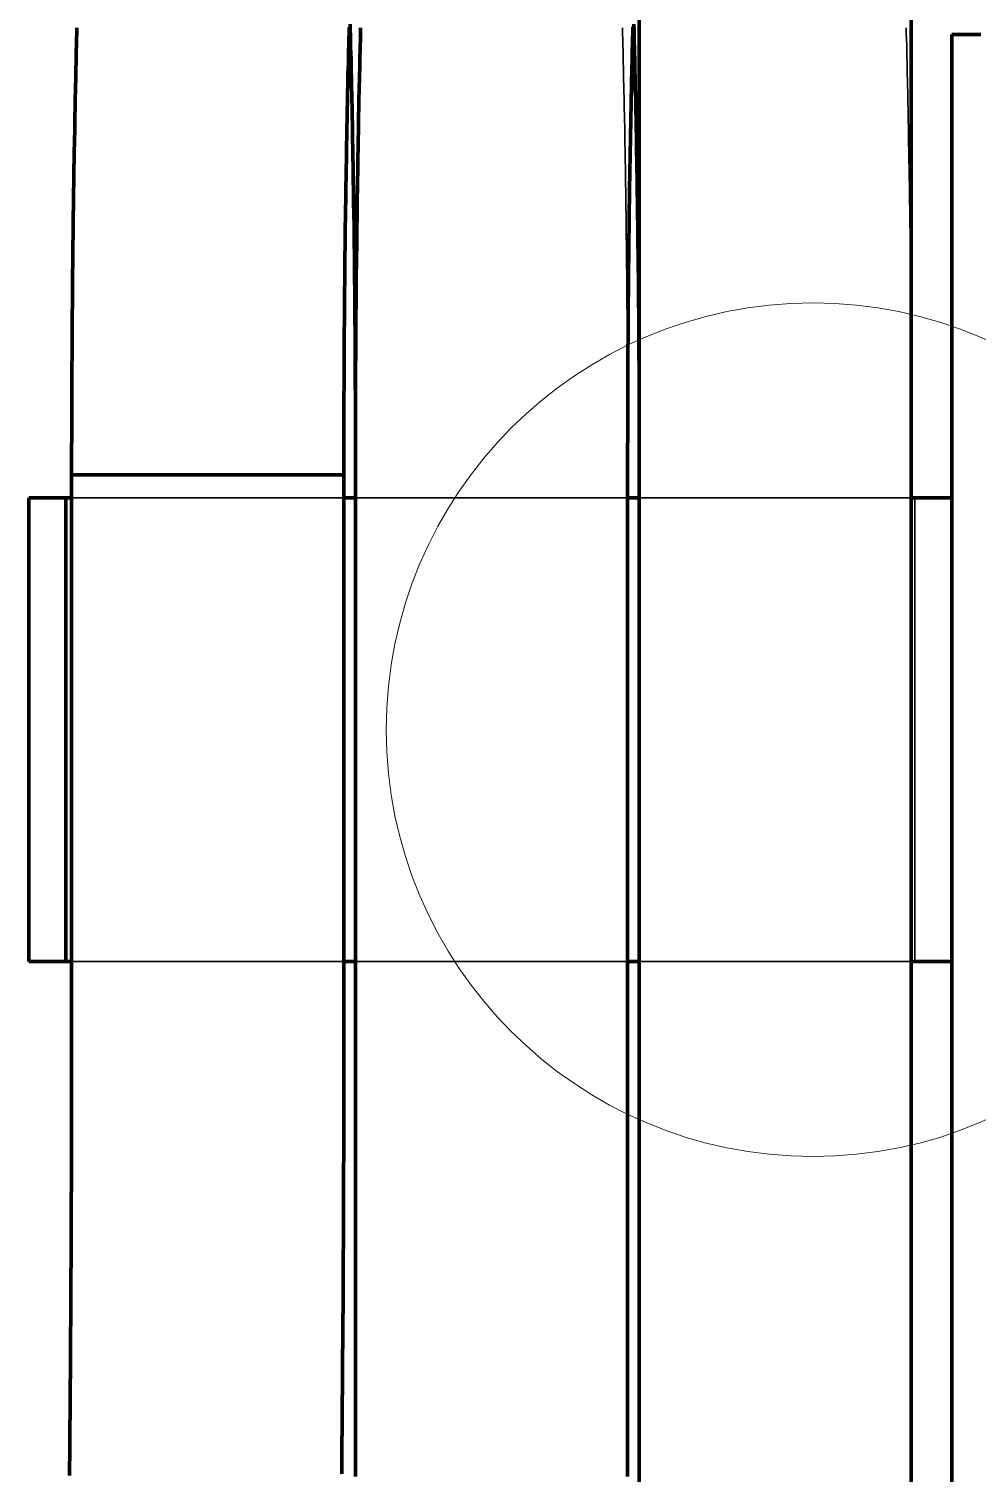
# Model space of a CAD drawing. Header units: millimetres. Extents: x 0 to 2382, y 0 to 420.
# Drawn here: x 261.94 to 270.13, y 285.09 to 297.55 of the extents above; entities that cross this region are included whole.
import ezdxf

# ---------------------------------------------------------------- set-up
doc = ezdxf.new("R2010")
doc.units = ezdxf.units.MM
doc.linetypes.add('IRAM-E-TRAZOS', pattern=[5, 4, -1])
for name, color, linetype, lineweight in [('01-VISIBLE', 7, 'CONTINUOUS', 70), ('02-OCULTA', 4, 'IRAM-E-TRAZOS', 35), ('08-FINA', 5, 'CONTINUOUS', 18)]:
    doc.layers.add(name, color=color, linetype=linetype, lineweight=lineweight)

msp = doc.modelspace()

# ---------------------------------------------------------------- linework, layer by layer
at = {"layer": '01-VISIBLE'}
for p, q in [((267.212, 305.938), (267.212, 290.177)), ((269.562, 305.938), (269.562, 290.177)), ((269.912, 293.5), (269.912, 297.5)), ((262.312, 293.9), (262.312, 293.7)), ((264.662, 293.9), (264.662, 293.7)), ((264.762, 293.9), (264.762, 290.485)), ((267.112, 293.9), (267.112, 290.485)), ((262.312, 293.7), (262.312, 289.1)), ((264.662, 293.7), (264.662, 289.1)), ((262.262, 293.5), (261.942, 293.5)), ((261.942, 289.5), (261.942, 293.5)), ((262.312, 293.5), (262.262, 293.5)), ((262.262, 289.5), (262.262, 293.5)), ((264.762, 293.5), (264.662, 293.5)), ((267.212, 293.5), (267.112, 293.5)), ((269.912, 293.5), (269.562, 293.5)), ((269.912, 289.5), (269.912, 293.5)), ((262.262, 289.5), (261.942, 289.5)), ((262.262, 289.5), (262.312, 289.5)), ((264.662, 289.5), (264.762, 289.5)), ((267.112, 289.5), (267.212, 289.5)), ((269.562, 289.5), (269.912, 289.5)), ((269.912, 260.75), (269.912, 289.5)), ((267.212, 288.425), (267.212, 284.804)), ((269.562, 288.425), (269.562, 284.804)), ((264.762, 288.12), (264.762, 285.458)), ((267.112, 288.12), (267.112, 285.458))]:
    msp.add_line(p, q, dxfattribs=at)
for points in [[(262.357, 297.557), (262.356, 297.507), (262.355, 297.456), (262.353, 297.406), (262.352, 297.356), (262.351, 297.306), (262.35, 297.256), (262.349, 297.206), (262.348, 297.156), (262.347, 297.106), (262.345, 297.056), (262.344, 297.006), (262.343, 296.956), (262.342, 296.906), (262.341, 296.855), (262.34, 296.805), (262.339, 296.755), (262.338, 296.705), (262.338, 296.655), (262.337, 296.605), (262.336, 296.555), (262.335, 296.505), (262.334, 296.455), (262.333, 296.405), (262.332, 296.355), (262.332, 296.304), (262.331, 296.254), (262.33, 296.204), (262.329, 296.154), (262.328, 296.104), (262.328, 296.054), (262.327, 296.004), (262.326, 295.954), (262.326, 295.904), (262.325, 295.854), (262.324, 295.804), (262.324, 295.753), (262.323, 295.703), (262.323, 295.653), (262.322, 295.603), (262.321, 295.553), (262.321, 295.503), (262.32, 295.453), (262.32, 295.403), (262.319, 295.353), (262.319, 295.303), (262.318, 295.253), (262.318, 295.202), (262.318, 295.152), (262.317, 295.102), (262.317, 295.052), (262.316, 295.002), (262.316, 294.952), (262.316, 294.902), (262.315, 294.852), (262.315, 294.802), (262.315, 294.752), (262.315, 294.702), (262.314, 294.651), (262.314, 294.601), (262.314, 294.551), (262.314, 294.501), (262.313, 294.451), (262.313, 294.401), (262.313, 294.351), (262.313, 294.301), (262.313, 294.251), (262.313, 294.201), (262.313, 294.15), (262.313, 294.1), (262.313, 294.05), (262.313, 294), (262.312, 293.95), (262.312, 293.9)], [(264.708, 297.56), (264.707, 297.51), (264.705, 297.46), (264.704, 297.41), (264.703, 297.359), (264.702, 297.309), (264.701, 297.259), (264.699, 297.209), (264.698, 297.159), (264.697, 297.109), (264.696, 297.059), (264.695, 297.009), (264.694, 296.958), (264.693, 296.908), (264.692, 296.858), (264.691, 296.808), (264.69, 296.758), (264.689, 296.708), (264.688, 296.658), (264.687, 296.608), (264.686, 296.557), (264.685, 296.507), (264.684, 296.457), (264.684, 296.407), (264.683, 296.357), (264.682, 296.307), (264.681, 296.257), (264.68, 296.206), (264.68, 296.156), (264.679, 296.106), (264.678, 296.056), (264.677, 296.006), (264.677, 295.956), (264.676, 295.906), (264.675, 295.855), (264.675, 295.805), (264.674, 295.755), (264.673, 295.705), (264.673, 295.655), (264.672, 295.605), (264.672, 295.555), (264.671, 295.505), (264.671, 295.454), (264.67, 295.404), (264.67, 295.354), (264.669, 295.304), (264.669, 295.254), (264.668, 295.204), (264.668, 295.154), (264.667, 295.103), (264.667, 295.053), (264.667, 295.003), (264.666, 294.953), (264.666, 294.903), (264.666, 294.853), (264.665, 294.803), (264.665, 294.752), (264.665, 294.702), (264.664, 294.652), (264.664, 294.602), (264.664, 294.552), (264.664, 294.502), (264.664, 294.452), (264.663, 294.401), (264.663, 294.351), (264.663, 294.301), (264.663, 294.251), (264.663, 294.201), (264.663, 294.151), (264.663, 294.101), (264.663, 294.05), (264.663, 294), (264.662, 293.95), (264.662, 293.9)], [(264.762, 293.9), (264.762, 293.951), (264.762, 294.001), (264.762, 294.052), (264.762, 294.102), (264.762, 294.153), (264.762, 294.203), (264.762, 294.254), (264.762, 294.304), (264.762, 294.355), (264.762, 294.405), (264.761, 294.456), (264.761, 294.507), (264.761, 294.557), (264.761, 294.608), (264.761, 294.658), (264.76, 294.709), (264.76, 294.759), (264.76, 294.81), (264.759, 294.86), (264.759, 294.911), (264.759, 294.961), (264.758, 295.012), (264.758, 295.063), (264.758, 295.113), (264.757, 295.164), (264.757, 295.214), (264.756, 295.265), (264.756, 295.315), (264.755, 295.366), (264.755, 295.416), (264.754, 295.467), (264.754, 295.517), (264.753, 295.568), (264.753, 295.618), (264.752, 295.669), (264.751, 295.72), (264.751, 295.77), (264.75, 295.821), (264.75, 295.871), (264.749, 295.922), (264.748, 295.972), (264.747, 296.023), (264.747, 296.073), (264.746, 296.124), (264.745, 296.174), (264.744, 296.225), (264.744, 296.275), (264.743, 296.326), (264.742, 296.377), (264.741, 296.427), (264.74, 296.478), (264.739, 296.528), (264.738, 296.579), (264.738, 296.629), (264.737, 296.68), (264.736, 296.73), (264.735, 296.781), (264.734, 296.831), (264.733, 296.882), (264.732, 296.932), (264.731, 296.983), (264.729, 297.034), (264.728, 297.084), (264.727, 297.135), (264.726, 297.185), (264.725, 297.236), (264.724, 297.286), (264.723, 297.337), (264.721, 297.387), (264.72, 297.438), (264.719, 297.488), (264.718, 297.539), (264.716, 297.589)], [(264.807, 297.557), (264.806, 297.507), (264.805, 297.456), (264.803, 297.406), (264.802, 297.356), (264.801, 297.306), (264.8, 297.256), (264.799, 297.206), (264.798, 297.156), (264.797, 297.106), (264.795, 297.056), (264.794, 297.006), (264.793, 296.956), (264.792, 296.906), (264.791, 296.855), (264.79, 296.805), (264.789, 296.755), (264.788, 296.705), (264.788, 296.655), (264.787, 296.605), (264.786, 296.555), (264.785, 296.505), (264.784, 296.455), (264.783, 296.405), (264.782, 296.355), (264.782, 296.304), (264.781, 296.254), (264.78, 296.204), (264.779, 296.154), (264.778, 296.104), (264.778, 296.054), (264.777, 296.004), (264.776, 295.954), (264.776, 295.904), (264.775, 295.854), (264.774, 295.804), (264.774, 295.753), (264.773, 295.703), (264.773, 295.653), (264.772, 295.603), (264.771, 295.553), (264.771, 295.503), (264.77, 295.453), (264.77, 295.403), (264.769, 295.353), (264.769, 295.303), (264.768, 295.253), (264.768, 295.202), (264.768, 295.152), (264.767, 295.102), (264.767, 295.052), (264.766, 295.002), (264.766, 294.952), (264.766, 294.902), (264.765, 294.852), (264.765, 294.802), (264.765, 294.752), (264.765, 294.702), (264.764, 294.651), (264.764, 294.601), (264.764, 294.551), (264.764, 294.501), (264.763, 294.451), (264.763, 294.401), (264.763, 294.351), (264.763, 294.301), (264.763, 294.251), (264.763, 294.201), (264.763, 294.15), (264.763, 294.1), (264.763, 294.05), (264.763, 294), (264.762, 293.95), (264.762, 293.9)], [(267.158, 297.565), (267.157, 297.515), (267.155, 297.465), (267.154, 297.415), (267.153, 297.365), (267.152, 297.314), (267.151, 297.264), (267.15, 297.214), (267.148, 297.164), (267.147, 297.114), (267.146, 297.063), (267.145, 297.013), (267.144, 296.963), (267.143, 296.913), (267.142, 296.863), (267.141, 296.812), (267.14, 296.762), (267.139, 296.712), (267.138, 296.662), (267.137, 296.612), (267.136, 296.561), (267.135, 296.511), (267.134, 296.461), (267.134, 296.411), (267.133, 296.361), (267.132, 296.31), (267.131, 296.26), (267.13, 296.21), (267.13, 296.16), (267.129, 296.109), (267.128, 296.059), (267.127, 296.009), (267.127, 295.959), (267.126, 295.909), (267.125, 295.858), (267.125, 295.808), (267.124, 295.758), (267.123, 295.708), (267.123, 295.658), (267.122, 295.607), (267.122, 295.557), (267.121, 295.507), (267.121, 295.457), (267.12, 295.406), (267.12, 295.356), (267.119, 295.306), (267.119, 295.256), (267.118, 295.206), (267.118, 295.155), (267.117, 295.105), (267.117, 295.055), (267.117, 295.005), (267.116, 294.955), (267.116, 294.904), (267.116, 294.854), (267.115, 294.804), (267.115, 294.754), (267.115, 294.703), (267.114, 294.653), (267.114, 294.603), (267.114, 294.553), (267.114, 294.503), (267.114, 294.452), (267.113, 294.402), (267.113, 294.352), (267.113, 294.302), (267.113, 294.252), (267.113, 294.201), (267.113, 294.151), (267.113, 294.101), (267.113, 294.051), (267.113, 294), (267.112, 293.95), (267.112, 293.9)], [(267.212, 293.9), (267.212, 293.951), (267.212, 294.001), (267.212, 294.052), (267.212, 294.102), (267.212, 294.153), (267.212, 294.203), (267.212, 294.254), (267.212, 294.304), (267.212, 294.355), (267.212, 294.405), (267.211, 294.456), (267.211, 294.507), (267.211, 294.557), (267.211, 294.608), (267.211, 294.658), (267.21, 294.709), (267.21, 294.759), (267.21, 294.81), (267.209, 294.86), (267.209, 294.911), (267.209, 294.961), (267.208, 295.012), (267.208, 295.063), (267.208, 295.113), (267.207, 295.164), (267.207, 295.214), (267.206, 295.265), (267.206, 295.315), (267.205, 295.366), (267.205, 295.416), (267.204, 295.467), (267.204, 295.517), (267.203, 295.568), (267.203, 295.618), (267.202, 295.669), (267.201, 295.72), (267.201, 295.77), (267.2, 295.821), (267.2, 295.871), (267.199, 295.922), (267.198, 295.972), (267.197, 296.023), (267.197, 296.073), (267.196, 296.124), (267.195, 296.174), (267.194, 296.225), (267.194, 296.275), (267.193, 296.326), (267.192, 296.377), (267.191, 296.427), (267.19, 296.478), (267.189, 296.528), (267.188, 296.579), (267.188, 296.629), (267.187, 296.68), (267.186, 296.73), (267.185, 296.781), (267.184, 296.831), (267.183, 296.882), (267.182, 296.932), (267.181, 296.983), (267.179, 297.034), (267.178, 297.084), (267.177, 297.135), (267.176, 297.185), (267.175, 297.236), (267.174, 297.286), (267.173, 297.337), (267.171, 297.387), (267.17, 297.438), (267.169, 297.488), (267.168, 297.539), (267.166, 297.589)], [(269.912, 297.5), (269.963, 297.5), (270.013, 297.5), (270.063, 297.5), (270.113, 297.5), (270.163, 297.5)], [(263.487, 293.7), (263.436, 293.7), (263.385, 293.7), (263.334, 293.7), (263.283, 293.7), (263.232, 293.7), (263.181, 293.7), (263.13, 293.7), (263.079, 293.7), (263.028, 293.7), (262.977, 293.7), (262.926, 293.7), (262.874, 293.7), (262.823, 293.7), (262.772, 293.7), (262.721, 293.7), (262.67, 293.7), (262.619, 293.7), (262.568, 293.7), (262.517, 293.7), (262.466, 293.7), (262.415, 293.7), (262.364, 293.7), (262.312, 293.7)], [(263.487, 293.7), (263.436, 293.7), (263.385, 293.7), (263.334, 293.7), (263.283, 293.7), (263.232, 293.7), (263.181, 293.7), (263.13, 293.7), (263.079, 293.7), (263.028, 293.7), (262.977, 293.7), (262.926, 293.7), (262.874, 293.7), (262.823, 293.7), (262.772, 293.7), (262.721, 293.7), (262.67, 293.7), (262.619, 293.7), (262.568, 293.7), (262.517, 293.7), (262.466, 293.7), (262.415, 293.7), (262.364, 293.7), (262.312, 293.7)], [(264.662, 293.7), (264.611, 293.7), (264.56, 293.7), (264.509, 293.7), (264.458, 293.7), (264.407, 293.7), (264.356, 293.7), (264.305, 293.7), (264.254, 293.7), (264.203, 293.7), (264.152, 293.7), (264.101, 293.7), (264.049, 293.7), (263.998, 293.7), (263.947, 293.7), (263.896, 293.7), (263.845, 293.7), (263.794, 293.7), (263.743, 293.7), (263.692, 293.7), (263.641, 293.7), (263.59, 293.7), (263.539, 293.7), (263.487, 293.7)], [(264.662, 293.7), (264.611, 293.7), (264.56, 293.7), (264.509, 293.7), (264.458, 293.7), (264.407, 293.7), (264.356, 293.7), (264.305, 293.7), (264.254, 293.7), (264.203, 293.7), (264.152, 293.7), (264.101, 293.7), (264.049, 293.7), (263.998, 293.7), (263.947, 293.7), (263.896, 293.7), (263.845, 293.7), (263.794, 293.7), (263.743, 293.7), (263.692, 293.7), (263.641, 293.7), (263.59, 293.7), (263.539, 293.7), (263.487, 293.7)], [(264.762, 290.485), (264.762, 290.435), (264.762, 290.385), (264.762, 290.334), (264.762, 290.284), (264.762, 290.234), (264.762, 290.183), (264.762, 290.133), (264.762, 290.083), (264.762, 290.032), (264.762, 289.982), (264.762, 289.932), (264.762, 289.881), (264.762, 289.831), (264.762, 289.781), (264.762, 289.73), (264.762, 289.68), (264.762, 289.63), (264.762, 289.579), (264.762, 289.529), (264.762, 289.479), (264.762, 289.428), (264.762, 289.378), (264.762, 289.328), (264.762, 289.277), (264.762, 289.227), (264.762, 289.177), (264.762, 289.127), (264.762, 289.076), (264.762, 289.026), (264.762, 288.976), (264.762, 288.925), (264.762, 288.875), (264.762, 288.825), (264.762, 288.774), (264.762, 288.724), (264.762, 288.674), (264.762, 288.623), (264.762, 288.573), (264.762, 288.523), (264.762, 288.472), (264.762, 288.422), (264.762, 288.372), (264.762, 288.321), (264.762, 288.271), (264.762, 288.221), (264.762, 288.17), (264.762, 288.12)], [(267.112, 290.485), (267.112, 290.435), (267.112, 290.385), (267.112, 290.334), (267.112, 290.284), (267.112, 290.234), (267.112, 290.183), (267.112, 290.133), (267.112, 290.083), (267.112, 290.032), (267.112, 289.982), (267.112, 289.932), (267.112, 289.881), (267.112, 289.831), (267.112, 289.781), (267.112, 289.73), (267.112, 289.68), (267.112, 289.63), (267.112, 289.579), (267.112, 289.529), (267.112, 289.479), (267.112, 289.428), (267.112, 289.378), (267.112, 289.328), (267.112, 289.277), (267.112, 289.227), (267.112, 289.177), (267.112, 289.127), (267.112, 289.076), (267.112, 289.026), (267.112, 288.976), (267.112, 288.925), (267.112, 288.875), (267.112, 288.825), (267.112, 288.774), (267.112, 288.724), (267.112, 288.674), (267.112, 288.623), (267.112, 288.573), (267.112, 288.523), (267.112, 288.472), (267.112, 288.422), (267.112, 288.372), (267.112, 288.321), (267.112, 288.271), (267.112, 288.221), (267.112, 288.17), (267.112, 288.12)], [(267.212, 290.177), (267.212, 290.127), (267.212, 290.077), (267.212, 290.027), (267.212, 289.977), (267.212, 289.927), (267.212, 289.877), (267.212, 289.827), (267.212, 289.777), (267.212, 289.727), (267.212, 289.676), (267.212, 289.626), (267.212, 289.576), (267.212, 289.526), (267.212, 289.476), (267.212, 289.426), (267.212, 289.376), (267.212, 289.326), (267.212, 289.276), (267.212, 289.226), (267.212, 289.176), (267.212, 289.126), (267.212, 289.076), (267.212, 289.026), (267.212, 288.976), (267.212, 288.926), (267.212, 288.876), (267.212, 288.826), (267.212, 288.776), (267.212, 288.725), (267.212, 288.675), (267.212, 288.625), (267.212, 288.575), (267.212, 288.525), (267.212, 288.475), (267.212, 288.425)], [(269.562, 290.177), (269.562, 290.127), (269.562, 290.077), (269.562, 290.027), (269.562, 289.977), (269.562, 289.927), (269.562, 289.877), (269.562, 289.827), (269.562, 289.777), (269.562, 289.727), (269.562, 289.676), (269.562, 289.626), (269.562, 289.576), (269.562, 289.526), (269.562, 289.476), (269.562, 289.426), (269.562, 289.376), (269.562, 289.326), (269.562, 289.276), (269.562, 289.226), (269.562, 289.176), (269.562, 289.126), (269.562, 289.076), (269.562, 289.026), (269.562, 288.976), (269.562, 288.926), (269.562, 288.876), (269.562, 288.826), (269.562, 288.776), (269.562, 288.725), (269.562, 288.675), (269.562, 288.625), (269.562, 288.575), (269.562, 288.525), (269.562, 288.475), (269.562, 288.425)], [(262.312, 289.1), (262.312, 289.05), (262.312, 288.999), (262.312, 288.949), (262.312, 288.898), (262.312, 288.848), (262.312, 288.797), (262.312, 288.747), (262.312, 288.696), (262.312, 288.646), (262.312, 288.595), (262.312, 288.545), (262.312, 288.495), (262.312, 288.444), (262.312, 288.394), (262.312, 288.343), (262.312, 288.293), (262.312, 288.242), (262.312, 288.192), (262.311, 288.141), (262.311, 288.091), (262.311, 288.041), (262.311, 287.99), (262.311, 287.94), (262.311, 287.889), (262.311, 287.839), (262.31, 287.788), (262.31, 287.738), (262.31, 287.687), (262.31, 287.637), (262.31, 287.586), (262.31, 287.536), (262.309, 287.486), (262.309, 287.435), (262.309, 287.385), (262.309, 287.334), (262.309, 287.284), (262.308, 287.233), (262.308, 287.183), (262.308, 287.132), (262.308, 287.082), (262.307, 287.031), (262.307, 286.981), (262.307, 286.931), (262.307, 286.88), (262.306, 286.83), (262.306, 286.779), (262.306, 286.729), (262.306, 286.678), (262.305, 286.628), (262.305, 286.577), (262.305, 286.527), (262.304, 286.477), (262.304, 286.426), (262.304, 286.376), (262.303, 286.325), (262.303, 286.275), (262.303, 286.224), (262.302, 286.174), (262.302, 286.123), (262.302, 286.073), (262.301, 286.022), (262.301, 285.972), (262.301, 285.922), (262.3, 285.871), (262.3, 285.821), (262.299, 285.77), (262.299, 285.72), (262.299, 285.669), (262.298, 285.619), (262.298, 285.568), (262.297, 285.518), (262.297, 285.467), (262.297, 285.417), (262.296, 285.367), (262.296, 285.316), (262.295, 285.266), (262.295, 285.215), (262.294, 285.165), (262.294, 285.114), (262.293, 285.064)], [(264.662, 289.1), (264.662, 289.05), (264.662, 288.999), (264.662, 288.949), (264.662, 288.899), (264.662, 288.849), (264.662, 288.798), (264.662, 288.748), (264.662, 288.698), (264.662, 288.648), (264.662, 288.597), (264.662, 288.547), (264.662, 288.497), (264.662, 288.446), (264.662, 288.396), (264.662, 288.346), (264.662, 288.296), (264.662, 288.245), (264.662, 288.195), (264.661, 288.145), (264.661, 288.095), (264.661, 288.044), (264.661, 287.994), (264.661, 287.944), (264.661, 287.893), (264.661, 287.843), (264.661, 287.793), (264.66, 287.743), (264.66, 287.692), (264.66, 287.642), (264.66, 287.592), (264.66, 287.542), (264.659, 287.491), (264.659, 287.441), (264.659, 287.391), (264.659, 287.34), (264.659, 287.29), (264.658, 287.24), (264.658, 287.19), (264.658, 287.139), (264.658, 287.089), (264.658, 287.039), (264.657, 286.989), (264.657, 286.938), (264.657, 286.888), (264.657, 286.838), (264.656, 286.788), (264.656, 286.737), (264.656, 286.687), (264.655, 286.637), (264.655, 286.586), (264.655, 286.536), (264.655, 286.486), (264.654, 286.436), (264.654, 286.385), (264.654, 286.335), (264.653, 286.285), (264.653, 286.235), (264.653, 286.184), (264.652, 286.134), (264.652, 286.084), (264.651, 286.033), (264.651, 285.983), (264.651, 285.933), (264.65, 285.883), (264.65, 285.832), (264.65, 285.782), (264.649, 285.732), (264.649, 285.682), (264.648, 285.631), (264.648, 285.581), (264.648, 285.531), (264.647, 285.48), (264.647, 285.43), (264.646, 285.38), (264.646, 285.33), (264.645, 285.279), (264.645, 285.229), (264.644, 285.179), (264.644, 285.129), (264.644, 285.078)], [(264.762, 285.458), (264.762, 285.408), (264.762, 285.358), (264.762, 285.307), (264.762, 285.257), (264.762, 285.207), (264.762, 285.157), (264.762, 285.107), (264.762, 285.057)], [(267.112, 285.458), (267.112, 285.408), (267.112, 285.358), (267.112, 285.307), (267.112, 285.257), (267.112, 285.207), (267.112, 285.157), (267.112, 285.107), (267.112, 285.057)]]:
    msp.add_lwpolyline(points, dxfattribs=at)
at = {"layer": '02-OCULTA'}
for p, q in [((264.762, 290.308), (264.762, 293.9)), ((267.112, 290.308), (267.112, 293.9)), ((267.212, 290.221), (267.212, 293.9)), ((269.562, 290.221), (269.562, 293.9)), ((262.262, 293.5), (261.942, 293.5)), ((261.942, 293.5), (269.592, 293.5)), ((269.592, 293.5), (261.942, 293.5)), ((261.942, 289.5), (261.942, 293.5)), ((261.942, 289.5), (261.942, 293.5)), ((261.942, 289.5), (261.942, 293.5)), ((262.262, 289.5), (262.262, 293.5)), ((269.912, 293.5), (262.262, 293.5)), ((262.262, 289.5), (262.262, 293.5)), ((262.262, 289.5), (262.262, 293.5)), ((264.662, 293.5), (262.312, 293.5)), ((267.112, 293.5), (264.762, 293.5)), ((269.562, 293.5), (267.212, 293.5)), ((269.592, 293.5), (269.592, 289.5)), ((269.592, 293.5), (269.592, 289.5)), ((269.912, 289.5), (269.912, 293.5)), ((269.912, 289.5), (269.912, 293.5)), ((261.942, 289.5), (269.592, 289.5)), ((269.592, 289.5), (261.942, 289.5)), ((262.262, 289.5), (261.942, 289.5)), ((262.262, 289.5), (269.912, 289.5)), ((262.312, 289.5), (264.662, 289.5)), ((264.762, 289.5), (267.112, 289.5)), ((267.212, 289.5), (269.562, 289.5)), ((267.212, 284.898), (267.212, 288.382)), ((269.562, 284.898), (269.562, 288.382)), ((264.762, 285.085), (264.762, 288.295)), ((267.112, 285.085), (267.112, 288.295))]:
    msp.add_line(p, q, dxfattribs=at)
for points in [[(267.112, 293.9), (267.112, 293.95), (267.112, 294), (267.112, 294.05), (267.112, 294.1), (267.112, 294.151), (267.112, 294.201), (267.112, 294.251), (267.112, 294.301), (267.112, 294.351), (267.112, 294.401), (267.112, 294.451), (267.111, 294.501), (267.111, 294.551), (267.111, 294.601), (267.111, 294.652), (267.11, 294.702), (267.11, 294.752), (267.11, 294.802), (267.11, 294.852), (267.109, 294.902), (267.109, 294.952), (267.109, 295.002), (267.108, 295.052), (267.108, 295.102), (267.107, 295.153), (267.107, 295.203), (267.107, 295.253), (267.106, 295.303), (267.106, 295.353), (267.105, 295.403), (267.105, 295.453), (267.104, 295.503), (267.104, 295.553), (267.103, 295.603), (267.102, 295.653), (267.102, 295.704), (267.101, 295.754), (267.101, 295.804), (267.1, 295.854), (267.099, 295.904), (267.099, 295.954), (267.098, 296.004), (267.097, 296.054), (267.097, 296.104), (267.096, 296.154), (267.095, 296.205), (267.094, 296.255), (267.093, 296.305), (267.093, 296.355), (267.092, 296.405), (267.091, 296.455), (267.09, 296.505), (267.089, 296.555), (267.088, 296.605), (267.087, 296.655), (267.087, 296.705), (267.086, 296.756), (267.085, 296.806), (267.084, 296.856), (267.083, 296.906), (267.082, 296.956), (267.081, 297.006), (267.08, 297.056), (267.078, 297.106), (267.077, 297.156), (267.076, 297.206), (267.075, 297.256), (267.074, 297.307), (267.073, 297.357), (267.072, 297.407), (267.07, 297.457), (267.069, 297.507), (267.068, 297.557)], [(269.562, 293.9), (269.562, 293.95), (269.562, 294), (269.562, 294.05), (269.562, 294.1), (269.562, 294.15), (269.562, 294.201), (269.562, 294.251), (269.562, 294.301), (269.562, 294.351), (269.562, 294.401), (269.562, 294.451), (269.561, 294.501), (269.561, 294.551), (269.561, 294.601), (269.561, 294.651), (269.56, 294.701), (269.56, 294.751), (269.56, 294.802), (269.56, 294.852), (269.559, 294.902), (269.559, 294.952), (269.559, 295.002), (269.558, 295.052), (269.558, 295.102), (269.557, 295.152), (269.557, 295.202), (269.557, 295.252), (269.556, 295.302), (269.556, 295.352), (269.555, 295.403), (269.555, 295.453), (269.554, 295.503), (269.554, 295.553), (269.553, 295.603), (269.552, 295.653), (269.552, 295.703), (269.551, 295.753), (269.551, 295.803), (269.55, 295.853), (269.549, 295.903), (269.549, 295.954), (269.548, 296.004), (269.547, 296.054), (269.547, 296.104), (269.546, 296.154), (269.545, 296.204), (269.544, 296.254), (269.543, 296.304), (269.543, 296.354), (269.542, 296.404), (269.541, 296.454), (269.54, 296.504), (269.539, 296.554), (269.538, 296.605), (269.537, 296.655), (269.537, 296.705), (269.536, 296.755), (269.535, 296.805), (269.534, 296.855), (269.533, 296.905), (269.532, 296.955), (269.531, 297.005), (269.53, 297.055), (269.528, 297.105), (269.527, 297.155), (269.526, 297.205), (269.525, 297.256), (269.524, 297.306), (269.523, 297.356), (269.522, 297.406), (269.52, 297.456), (269.519, 297.506), (269.518, 297.556)], [(270.162, 297.5), (270.112, 297.5), (270.062, 297.5), (270.012, 297.5), (269.962, 297.5), (269.912, 297.5)], [(262.312, 293.7), (262.362, 293.7), (262.412, 293.7), (262.462, 293.7), (262.512, 293.7), (262.562, 293.7), (262.612, 293.7), (262.662, 293.7), (262.712, 293.7), (262.762, 293.7), (262.812, 293.7), (262.862, 293.7), (262.912, 293.7), (262.962, 293.7), (263.012, 293.7), (263.062, 293.7), (263.112, 293.7), (263.162, 293.7), (263.212, 293.7), (263.262, 293.7), (263.312, 293.7), (263.362, 293.7), (263.412, 293.7), (263.462, 293.7), (263.512, 293.7), (263.562, 293.7), (263.612, 293.7), (263.662, 293.7), (263.712, 293.7), (263.762, 293.7), (263.812, 293.7), (263.862, 293.7), (263.912, 293.7), (263.962, 293.7), (264.012, 293.7), (264.062, 293.7), (264.112, 293.7), (264.162, 293.7), (264.212, 293.7), (264.262, 293.7), (264.312, 293.7), (264.362, 293.7), (264.412, 293.7), (264.462, 293.7), (264.512, 293.7), (264.562, 293.7), (264.612, 293.7), (264.662, 293.7)], [(262.312, 293.7), (262.362, 293.7), (262.412, 293.7), (262.462, 293.7), (262.512, 293.7), (262.562, 293.7), (262.612, 293.7), (262.662, 293.7), (262.712, 293.7), (262.762, 293.7), (262.812, 293.7), (262.862, 293.7), (262.912, 293.7), (262.962, 293.7), (263.012, 293.7), (263.062, 293.7), (263.112, 293.7), (263.162, 293.7), (263.212, 293.7), (263.262, 293.7), (263.312, 293.7), (263.362, 293.7), (263.412, 293.7), (263.462, 293.7), (263.512, 293.7), (263.562, 293.7), (263.612, 293.7), (263.662, 293.7), (263.712, 293.7), (263.762, 293.7), (263.812, 293.7), (263.862, 293.7), (263.912, 293.7), (263.962, 293.7), (264.012, 293.7), (264.062, 293.7), (264.112, 293.7), (264.162, 293.7), (264.212, 293.7), (264.262, 293.7), (264.312, 293.7), (264.362, 293.7), (264.412, 293.7), (264.462, 293.7), (264.512, 293.7), (264.562, 293.7), (264.612, 293.7), (264.662, 293.7)], [(264.762, 288.295), (264.762, 288.345), (264.762, 288.396), (264.762, 288.446), (264.762, 288.496), (264.762, 288.547), (264.762, 288.597), (264.762, 288.647), (264.762, 288.698), (264.762, 288.748), (264.762, 288.798), (264.762, 288.849), (264.762, 288.899), (264.762, 288.949), (264.762, 289), (264.762, 289.05), (264.762, 289.1), (264.762, 289.151), (264.762, 289.201), (264.762, 289.251), (264.762, 289.302), (264.762, 289.352), (264.762, 289.402), (264.762, 289.453), (264.762, 289.503), (264.762, 289.553), (264.762, 289.604), (264.762, 289.654), (264.762, 289.704), (264.762, 289.755), (264.762, 289.805), (264.762, 289.855), (264.762, 289.906), (264.762, 289.956), (264.762, 290.006), (264.762, 290.057), (264.762, 290.107), (264.762, 290.157), (264.762, 290.208), (264.762, 290.258), (264.762, 290.308)], [(267.112, 288.295), (267.112, 288.345), (267.112, 288.396), (267.112, 288.446), (267.112, 288.496), (267.112, 288.547), (267.112, 288.597), (267.112, 288.647), (267.112, 288.698), (267.112, 288.748), (267.112, 288.798), (267.112, 288.849), (267.112, 288.899), (267.112, 288.949), (267.112, 289), (267.112, 289.05), (267.112, 289.1), (267.112, 289.151), (267.112, 289.201), (267.112, 289.251), (267.112, 289.302), (267.112, 289.352), (267.112, 289.402), (267.112, 289.453), (267.112, 289.503), (267.112, 289.553), (267.112, 289.604), (267.112, 289.654), (267.112, 289.704), (267.112, 289.755), (267.112, 289.805), (267.112, 289.855), (267.112, 289.906), (267.112, 289.956), (267.112, 290.006), (267.112, 290.057), (267.112, 290.107), (267.112, 290.157), (267.112, 290.208), (267.112, 290.258), (267.112, 290.308)], [(267.212, 288.382), (267.212, 288.433), (267.212, 288.484), (267.212, 288.535), (267.212, 288.586), (267.212, 288.637), (267.212, 288.688), (267.212, 288.739), (267.212, 288.79), (267.212, 288.841), (267.212, 288.893), (267.212, 288.944), (267.212, 288.995), (267.212, 289.046), (267.212, 289.097), (267.212, 289.148), (267.212, 289.199), (267.212, 289.25), (267.212, 289.301), (267.212, 289.352), (267.212, 289.403), (267.212, 289.455), (267.212, 289.506), (267.212, 289.557), (267.212, 289.608), (267.212, 289.659), (267.212, 289.71), (267.212, 289.761), (267.212, 289.812), (267.212, 289.863), (267.212, 289.914), (267.212, 289.965), (267.212, 290.016), (267.212, 290.068), (267.212, 290.119), (267.212, 290.17), (267.212, 290.221)], [(269.562, 288.382), (269.562, 288.433), (269.562, 288.484), (269.562, 288.535), (269.562, 288.586), (269.562, 288.637), (269.562, 288.688), (269.562, 288.739), (269.562, 288.79), (269.562, 288.841), (269.562, 288.893), (269.562, 288.944), (269.562, 288.995), (269.562, 289.046), (269.562, 289.097), (269.562, 289.148), (269.562, 289.199), (269.562, 289.25), (269.562, 289.301), (269.562, 289.352), (269.562, 289.403), (269.562, 289.455), (269.562, 289.506), (269.562, 289.557), (269.562, 289.608), (269.562, 289.659), (269.562, 289.71), (269.562, 289.761), (269.562, 289.812), (269.562, 289.863), (269.562, 289.914), (269.562, 289.965), (269.562, 290.016), (269.562, 290.068), (269.562, 290.119), (269.562, 290.17), (269.562, 290.221)]]:
    msp.add_lwpolyline(points, dxfattribs=at)
at = {"layer": '08-FINA'}
msp.add_circle((268.712, 291.5), 3.683, dxfattribs=at)

doc.saveas('drawing.dxf')
